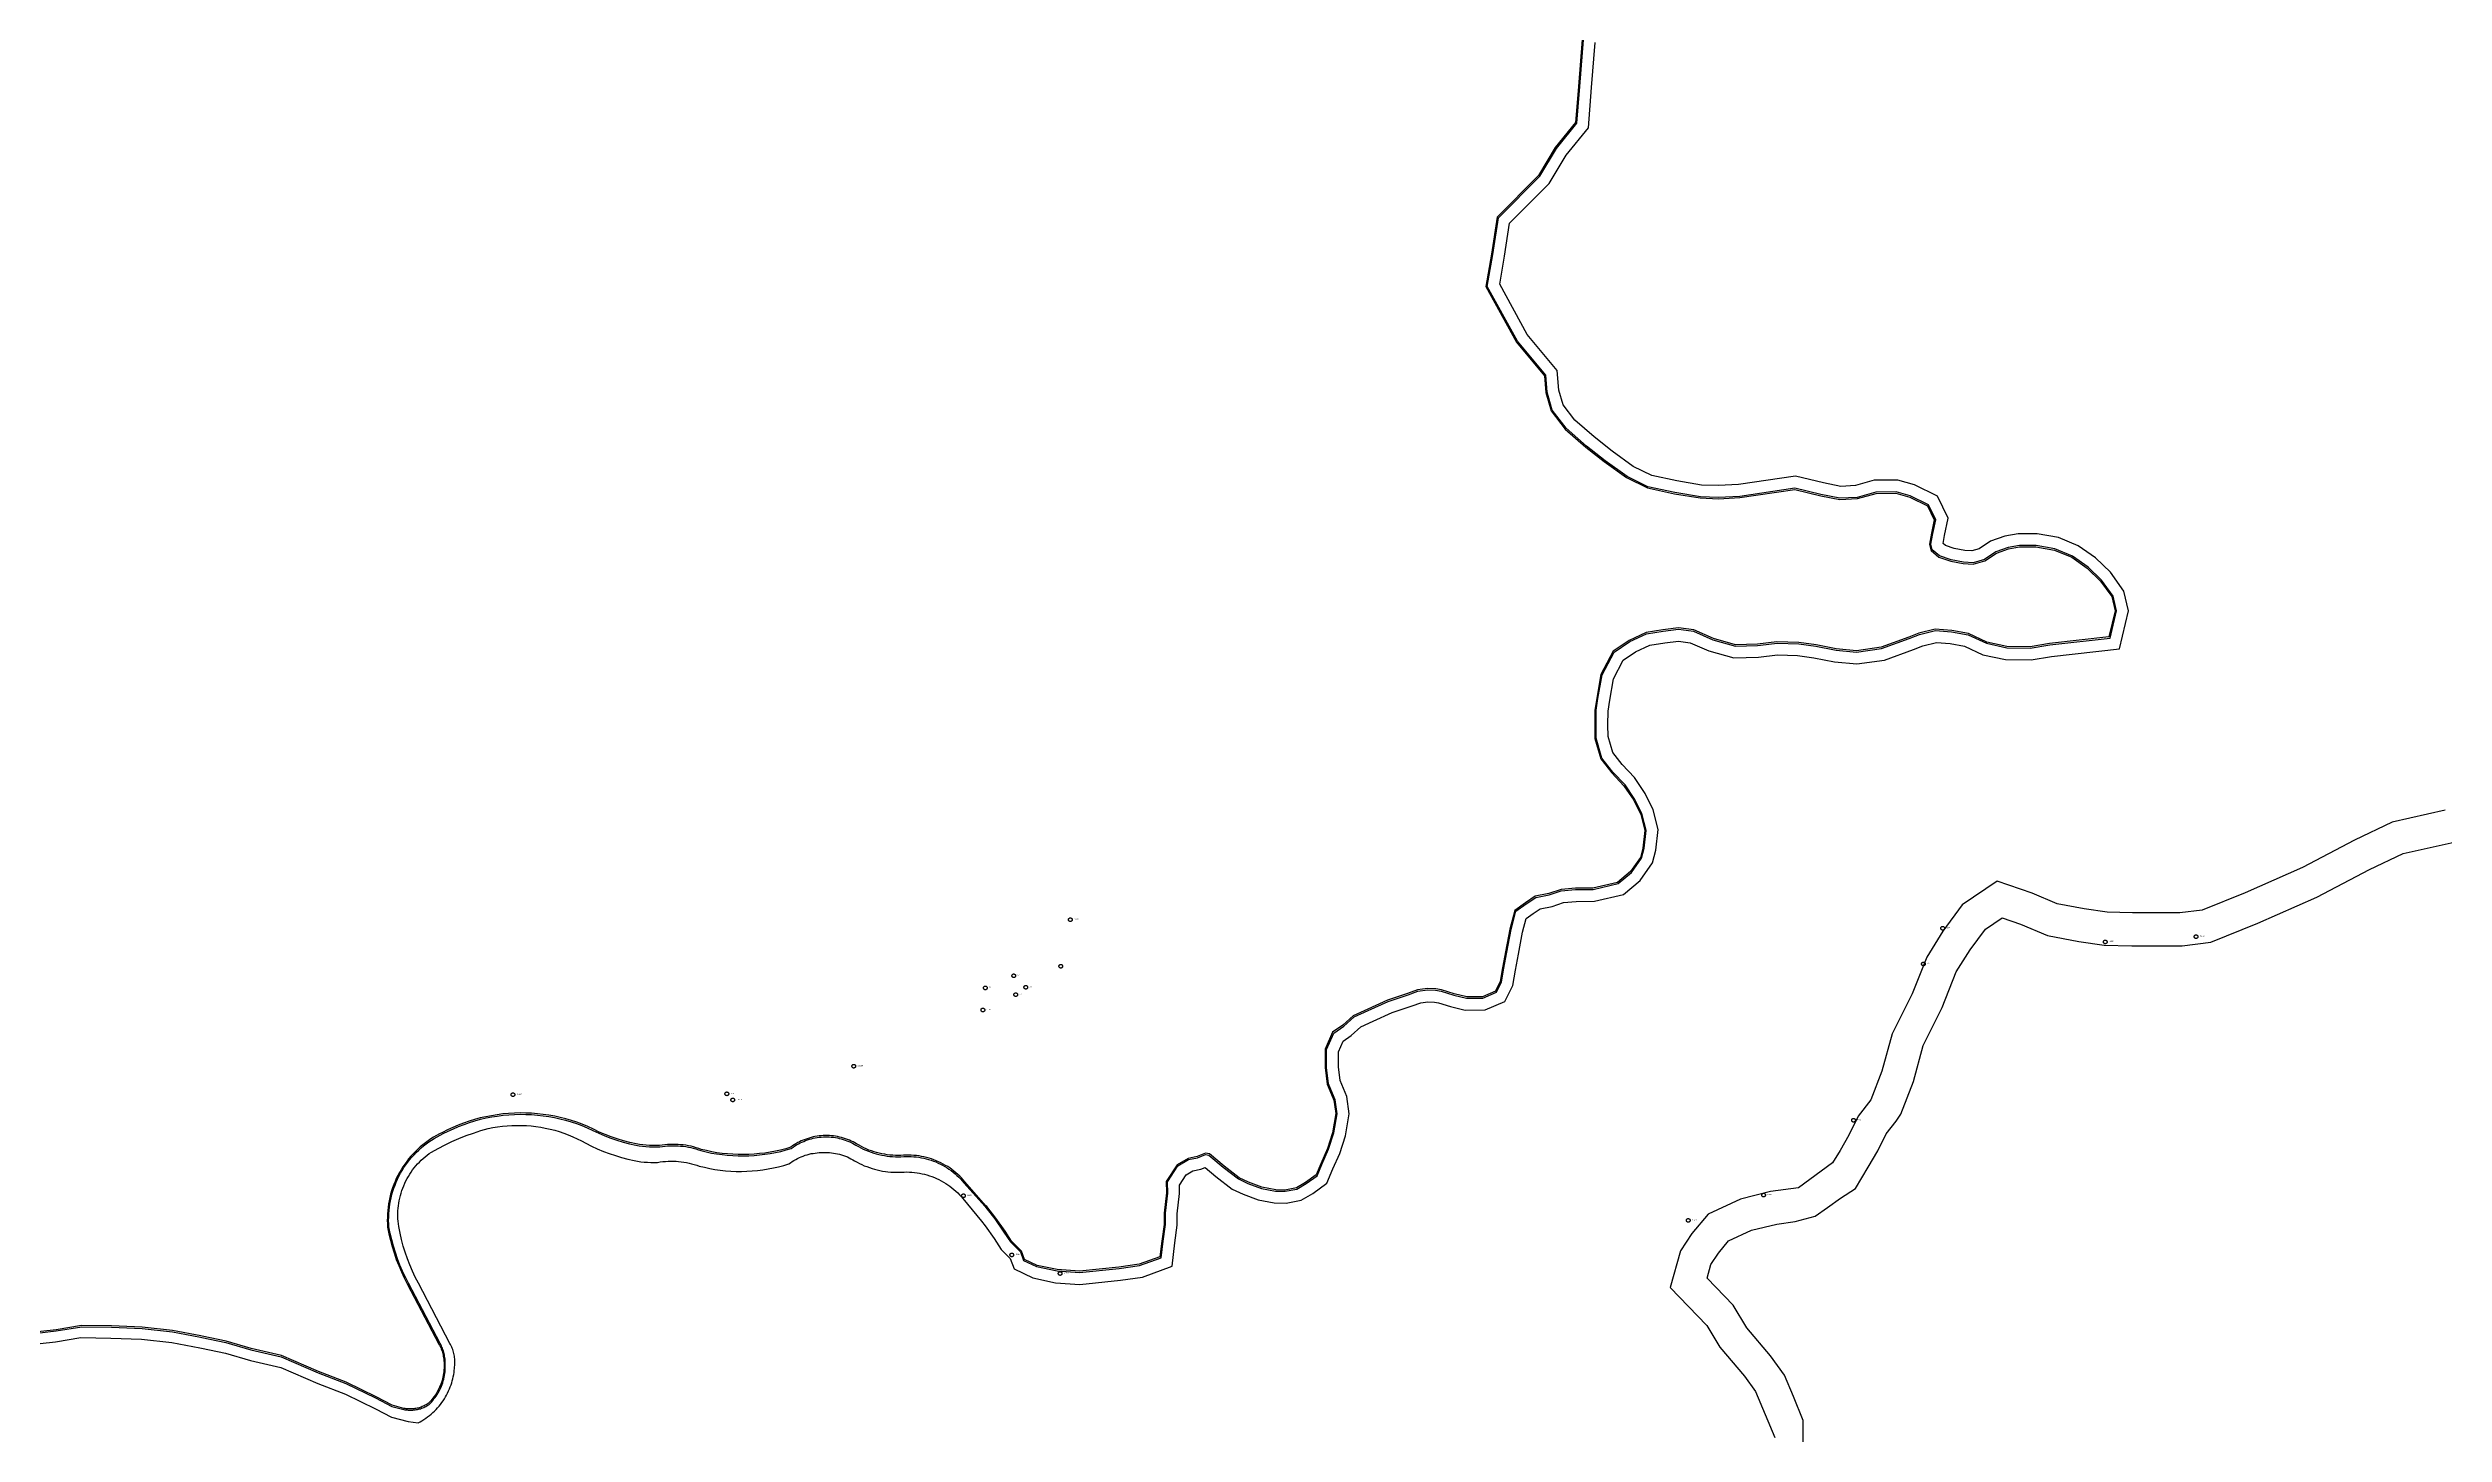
# Model space of a CAD drawing. Header units: millimetres. Extents: x 676447 to 689606, y 7455628 to 7463967.
# Drawn here: x 680904 to 682361, y 7460655 to 7461498 of the extents above; entities that cross this region are included whole.
import ezdxf

# ---------------------------------------------------------------- set-up
doc = ezdxf.new("R2010")
doc.units = ezdxf.units.MM
doc.header["$LTSCALE"] = 0.1
doc.header["$MEASUREMENT"] = 0
doc.linetypes.add('PHANTOM2', pattern=[1.25, 0.625, -0.125, 0.125, -0.125, 0.125, -0.125])
for name, color, linetype in [('Caixas Subterrâneas', 5, 'Continuous'), ('LEGENDAS_INFRAESTRUTURAS', 7, 'Continuous'), ('MUB_MEIOFIO', 7, 'Continuous'), ('MUB_QUADRAS', 7, 'Continuous')]:
    doc.layers.add(name, color=color, linetype=linetype)
doc.styles.get("Standard").update_dxf_attribs({"font": 'arial.ttf'})

# ---------------------------------------------------------------- blocks, each defined once
blk = doc.blocks.new('MHMZ')
at = {"linetype": 'PHANTOM2'}
blk.add_circle((0, 0), 0.0000101, dxfattribs=at)

msp = doc.modelspace()

# ---------------------------------------------------------------- linework, layer by layer
at = {"layer": 'MUB_MEIOFIO', "color": 244, "linetype": 'Continuous'}
msp.add_lwpolyline([(680890.1, 7460715.4), (680908.7, 7460717.5), (680924.2, 7460719.9), (680942.3, 7460719.7), (680960.9, 7460718.9), (680979.3, 7460717), (680996.4, 7460713.6), (680997.2, 7460713.4), (681011.8, 7460710.4), (681027, 7460705.9), (681045.4, 7460701.7), (681067.9, 7460692), (681084.7, 7460685.6), (681102.9, 7460676.7), (681112.7, 7460671.6), (681120, 7460669.7), (681120.7, 7460669.5), (681121.3, 7460669.4), (681122, 7460669.4), (681122.7, 7460669.3), (681123.4, 7460669.3), (681124.1, 7460669.3), (681124.8, 7460669.3), (681125.5, 7460669.3), (681126.2, 7460669.4), (681126.9, 7460669.5), (681127.6, 7460669.6), (681128.3, 7460669.7), (681128.9, 7460669.9), (681129.6, 7460670), (681130.3, 7460670.2), (681130.9, 7460670.5), (681131.6, 7460670.7), (681132.2, 7460671), (681132.9, 7460671.3), (681133.5, 7460671.6), (681134.1, 7460671.9), (681134.7, 7460672.3), (681135.4, 7460672.7), (681136.2, 7460673.5), (681137, 7460674.4), (681137.7, 7460675.2), (681138.4, 7460676.1), (681139.1, 7460677), (681139.8, 7460677.9), (681140.4, 7460678.9), (681141, 7460679.8), (681141.5, 7460680.8), (681142, 7460681.8), (681142.5, 7460682.8), (681142.9, 7460683.9), (681143.3, 7460684.9), (681143.7, 7460686), (681144, 7460687.1), (681144.3, 7460688.2), (681144.6, 7460689.3), (681144.8, 7460690.4), (681145, 7460691.5), (681145.1, 7460692.6), (681145.2, 7460693.7), (681145.3, 7460694.8), (681145.3, 7460696), (681145.3, 7460697.1), (681145.3, 7460698.2), (681145.2, 7460699.3), (681145.1, 7460700.5), (681145, 7460701.3), (681144.8, 7460702.1), (681144.7, 7460702.9), (681144.5, 7460703.7), (681144.3, 7460704.5), (681144.1, 7460705.3), (681143.8, 7460706.1), (681143.5, 7460706.9), (681143.2, 7460707.7), (681142.9, 7460708.4), (681142.5, 7460709.2), (681142.1, 7460709.9), (681122.8, 7460746.5), (681121, 7460750.1), (681119.3, 7460753.8), (681117.7, 7460757.5), (681116.3, 7460761.3), (681115, 7460765.1), (681113.8, 7460769), (681112.7, 7460772.9), (681111.8, 7460776.8), (681111, 7460780.7), (681110.9, 7460782.7), (681110.8, 7460784.7), (681110.9, 7460786.7), (681110.9, 7460788.7), (681111.1, 7460790.7), (681111.3, 7460792.7), (681111.6, 7460794.6), (681111.9, 7460796.6), (681112.3, 7460798.5), (681112.8, 7460800.5), (681113.4, 7460802.4), (681114, 7460804.3), (681114.7, 7460806.2), (681115.4, 7460808), (681116.2, 7460809.8), (681117.1, 7460811.6), (681118.1, 7460813.4), (681119.1, 7460815.1), (681120.1, 7460816.8), (681121.2, 7460818.5), (681122.4, 7460820.1), (681123.6, 7460821.6), (681124.9, 7460823.2), (681126.3, 7460824.6), (681127.6, 7460826.1), (681129.1, 7460827.5), (681130.6, 7460828.8), (681132.1, 7460830.1), (681133.7, 7460831.3), (681135.3, 7460832.5), (681136.9, 7460833.6), (681138.6, 7460834.6), (681140.3, 7460835.6), (681142.1, 7460836.6), (681143.9, 7460837.5), (681147, 7460839), (681150.2, 7460840.5), (681153.4, 7460841.9), (681156.7, 7460843.1), (681160, 7460844.3), (681163.3, 7460845.3), (681166.7, 7460846.2), (681170.1, 7460847), (681173.5, 7460847.7), (681176.9, 7460848.2), (681180.4, 7460848.7), (681183.9, 7460849), (681187.3, 7460849.2), (681190.8, 7460849.3), (681194.3, 7460849.2), (681197.8, 7460849.1), (681201.3, 7460848.8), (681204.7, 7460848.4), (681208.2, 7460847.9), (681211.6, 7460847.3), (681215, 7460846.5), (681218.4, 7460845.7), (681221.8, 7460844.7), (681225.1, 7460843.6), (681228.3, 7460842.4), (681231.6, 7460841.1), (681235, 7460839.4), (681238.6, 7460837.7), (681242.3, 7460836.2), (681246, 7460834.8), (681249.7, 7460833.5), (681253.5, 7460832.3), (681257.3, 7460831.3), (681261.2, 7460830.5), (681263.2, 7460830.1), (681265.3, 7460829.8), (681267.3, 7460829.6), (681269.4, 7460829.5), (681271.5, 7460829.4), (681273.6, 7460829.4), (681275.7, 7460829.4), (681277.3, 7460829.7), (681278.9, 7460829.9), (681280.5, 7460830), (681282, 7460830.1), (681283.6, 7460830.1), (681285.2, 7460830.1), (681286.8, 7460830.1), (681288.4, 7460829.9), (681289.9, 7460829.8), (681291.5, 7460829.6), (681293.1, 7460829.3), (681294.6, 7460829), (681296.1, 7460828.6), (681297.7, 7460828.2), (681299.2, 7460827.7), (681300.7, 7460827.2), (681303.9, 7460826.4), (681307.1, 7460825.7), (681310.3, 7460825.1), (681313.6, 7460824.7), (681316.8, 7460824.3), (681320.1, 7460824.1), (681323.4, 7460823.9), (681326.6, 7460823.9), (681329.9, 7460824), (681333.2, 7460824.2), (681336.4, 7460824.5), (681339.7, 7460824.9), (681342.9, 7460825.4), (681346.1, 7460826), (681349.3, 7460826.7), (681352.5, 7460827.6), (681355.7, 7460828.5), (681356.8, 7460829.3), (681357.9, 7460830), (681358.9, 7460830.6), (681360, 7460831.2), (681361.1, 7460831.8), (681362.2, 7460832.3), (681363.3, 7460832.8), (681364.4, 7460833.3), (681365.6, 7460833.7), (681366.7, 7460834.1), (681367.9, 7460834.4), (681369.1, 7460834.7), (681370.3, 7460834.9), (681371.5, 7460835.1), (681372.7, 7460835.3), (681373.9, 7460835.4), (681375.2, 7460835.5), (681376.4, 7460835.5), (681377.6, 7460835.5), (681378.8, 7460835.5), (681380, 7460835.4), (681381.3, 7460835.3), (681382.5, 7460835.1), (681383.7, 7460834.9), (681384.9, 7460834.6), (681386.1, 7460834.3), (681387.2, 7460834), (681388.4, 7460833.6), (681389.5, 7460833.2), (681390.7, 7460832.7), (681391.8, 7460832.2), (681392.9, 7460831.7), (681394, 7460831.1), (681395, 7460830.5), (681396.5, 7460829.7), (681398, 7460828.9), (681399.5, 7460828.1), (681401, 7460827.4), (681402.6, 7460826.8), (681404.2, 7460826.2), (681405.8, 7460825.7), (681407.4, 7460825.2), (681409, 7460824.8), (681410.7, 7460824.4), (681412.3, 7460824.1), (681414, 7460823.8), (681415.7, 7460823.6), (681417.3, 7460823.5), (681419, 7460823.4), (681420.7, 7460823.4), (681422.4, 7460823.4), (681424.1, 7460823.5), (681425.6, 7460823.5), (681427.1, 7460823.6), (681428.7, 7460823.5), (681430.2, 7460823.4), (681431.7, 7460823.3), (681433.2, 7460823.1), (681434.8, 7460822.8), (681436.3, 7460822.5), (681437.7, 7460822.2), (681439.2, 7460821.8), (681440.7, 7460821.3), (681442.1, 7460820.8), (681443.6, 7460820.3), (681445, 7460819.6), (681446.4, 7460819), (681447.7, 7460818.3), (681449, 7460817.5), (681450.4, 7460816.7), (681451.6, 7460815.9), (681452.9, 7460815), (681454.1, 7460814.1), (681455.3, 7460813.1), (681456.4, 7460812.1), (681457.6, 7460811), (681458.6, 7460809.9), (681459.7, 7460808.8), (681460.7, 7460807.6), (681473.3, 7460793.3), (681474.1, 7460792.6), (681479.5, 7460785.6), (681485, 7460777.6), (681489, 7460771.6), (681495, 7460765.5), (681497, 7460760.4), (681504.9, 7460756.6), (681517.3, 7460754), (681531, 7460753), (681555, 7460755.5), (681567.5, 7460757.2), (681580.6, 7460762), (681581.8, 7460772), (681583.2, 7460782.2), (681583.2, 7460789.1), (681584.6, 7460801.3), (681584.4, 7460808.2), (681590.8, 7460817.9), (681597.2, 7460821.7), (681602.7, 7460822.7), (681607.7, 7460824.8), (681609.6, 7460824.3), (681618.4, 7460817.1), (681627.7, 7460809.9), (681633.3, 7460807.2), (681641.6, 7460804.2), (681650.2, 7460802.5), (681656, 7460802.4), (681663.2, 7460803.8), (681668.9, 7460807.2), (681675.6, 7460811.9), (681678.4, 7460818.8), (681682.5, 7460828.1), (681685.7, 7460837.9), (681687.7, 7460849.6), (681686.5, 7460858), (681682.4, 7460867.8), (681681.2, 7460877.7), (681681.2, 7460888.7), (681685.6, 7460898.6), (681691.7, 7460902.8), (681698, 7460908.5), (681706.6, 7460912.3), (681718.6, 7460917.9), (681730.8, 7460922), (681736.8, 7460924.2), (681742.6, 7460924.9), (681747.5, 7460924.7), (681751, 7460924.1), (681758.6, 7460921.7), (681766.4, 7460919.8), (681776.2, 7460919.9), (681784.5, 7460923.5), (681787.6, 7460929.9), (681789, 7460938.2), (681790.8, 7460947.9), (681790.8, 7460947.9), (681793.4, 7460961.6), (681796.4, 7460972.7), (681802.7, 7460977.3), (681808.4, 7460981.1), (681816.7, 7460982.7), (681823.9, 7460985.1), (681832.6, 7460985.9), (681843.3, 7460986), (681858.5, 7460989.6), (681866.6, 7460996.4), (681872.8, 7461005.1), (681874.3, 7461011.1), (681875.5, 7461021.9), (681873, 7461031.9), (681868.7, 7461040.8), (681862.8, 7461049.6), (681855.4, 7461057.4), (681848.7, 7461065.8), (681845.2, 7461078), (681845.1, 7461086.2), (681845.2, 7461095), (681846.3, 7461102.2), (681848.8, 7461116.6), (681856.2, 7461130.3), (681865.6, 7461136.8), (681875.7, 7461141.4), (681885.9, 7461143.1), (681895.3, 7461144.3), (681904.3, 7461143.1), (681916.2, 7461137.9), (681929.9, 7461134), (681943.3, 7461134.4), (681945.1, 7461134.6), (681955.2, 7461135.9), (681968.4, 7461135.4), (681978.8, 7461133.9), (681991.1, 7461131.6), (682003.6, 7461130.4), (682018.8, 7461132.6), (682035.5, 7461138.6), (682041.8, 7461141), (682051.5, 7461143.5), (682061.3, 7461142.7), (682071.4, 7461140.9), (682082.6, 7461135.7), (682094.9, 7461133), (682109.2, 7461132.8), (682121, 7461134.7), (682157.7, 7461138.9), (682161.6, 7461155.4), (682159.5, 7461164.4), (682152.5, 7461174.2), (682144.3, 7461182.1), (682134.9, 7461188.8), (682124.2, 7461193.1), (682112.7, 7461195.2), (682102.6, 7461195.2), (682095.7, 7461193.9), (682088.3, 7461191.4), (682081.3, 7461186.6), (682074.5, 7461184.6), (682068.5, 7461185), (682061.1, 7461186.4), (682054, 7461188.9), (682049.6, 7461192.6), (682048.8, 7461196.1), (682050, 7461202.5), (682051.7, 7461210.9), (682047.3, 7461219.9), (682036.2, 7461225.4), (682027.6, 7461227.8), (682015.3, 7461227.7), (682004, 7461224.5), (681993.4, 7461223.9), (681981.9, 7461226.3), (681966.1, 7461230), (681932.5, 7461225.1), (681919.5, 7461224.4), (681908.6, 7461224.9), (681893, 7461227.4), (681876.7, 7461230.9), (681864, 7461237.1), (681850.6, 7461246.8), (681839.3, 7461255.6), (681827, 7461266.5), (681818.5, 7461277.5), (681815.4, 7461288.4), (681814.5, 7461298.8), (681797.3, 7461319.4), (681778.9, 7461352.8), (681782.3, 7461372.3), (681785.7, 7461394.6), (681810.9, 7461419.8), (681821, 7461436.7), (681833.5, 7461452.1), (681835.2, 7461474.3), (681837.4, 7461502.8)], dxfattribs=at)
at = {"layer": 'MUB_QUADRAS', "linetype": 'Continuous'}
for points in [[(680889.5, 7460708.8), (680908.2, 7460710.9), (680923.7, 7460713.4), (680941.9, 7460713.1), (680960.5, 7460712.4), (680979, 7460710.5), (680996.1, 7460707.1), (680997, 7460706.9), (681011.6, 7460703.9), (681026.8, 7460699.4), (681045.2, 7460695.2), (681067.8, 7460685.5), (681084.6, 7460679), (681102.8, 7460670.1), (681112.5, 7460665.1), (681122.7, 7460662.3), (681128.7, 7460661.6), (681129.9, 7460662.2), (681131.1, 7460662.9), (681132.2, 7460663.6), (681133.4, 7460664.4), (681134.5, 7460665.2), (681135.6, 7460666), (681136.7, 7460666.9), (681137.7, 7460667.8), (681138.7, 7460668.7), (681139.7, 7460669.7), (681140.6, 7460670.7), (681141.5, 7460671.7), (681142.3, 7460672.8), (681143.2, 7460673.9), (681144, 7460675), (681144.7, 7460676.1), (681145.4, 7460677.3), (681146.1, 7460678.5), (681146.7, 7460679.7), (681147.3, 7460681), (681147.9, 7460682.2), (681148.3, 7460683.4), (681148.8, 7460684.6), (681149.2, 7460685.9), (681149.5, 7460687.1), (681149.9, 7460688.4), (681150.1, 7460689.6), (681150.4, 7460690.9), (681150.6, 7460692.2), (681150.7, 7460693.4), (681150.8, 7460694.7), (681150.9, 7460695.6), (681151, 7460696.4), (681151.1, 7460697.2), (681151.1, 7460698), (681151.1, 7460698.9), (681151.1, 7460699.7), (681151, 7460700.5), (681150.9, 7460701.3), (681150.8, 7460702.1), (681150.7, 7460703), (681150.5, 7460703.8), (681150.3, 7460704.6), (681150.1, 7460705.4), (681149.8, 7460706.2), (681149.5, 7460706.9), (681149.2, 7460707.7), (681148.9, 7460708.5), (681148.5, 7460709.2), (681148.1, 7460709.9), (681128.9, 7460746.5), (681127, 7460750.2), (681125.3, 7460753.9), (681123.7, 7460757.6), (681122.3, 7460761.4), (681120.9, 7460765.3), (681119.7, 7460769.1), (681118.7, 7460773.1), (681117.8, 7460777), (681117, 7460781), (681116.8, 7460782.6), (681116.6, 7460784.2), (681116.5, 7460785.7), (681116.4, 7460787.3), (681116.4, 7460788.9), (681116.5, 7460790.5), (681116.6, 7460792.1), (681116.8, 7460793.6), (681117, 7460795.2), (681117.3, 7460796.7), (681117.6, 7460798.3), (681118, 7460799.8), (681118.4, 7460801.3), (681118.9, 7460802.9), (681119.4, 7460804.3), (681120, 7460805.8), (681120.6, 7460807.3), (681121.3, 7460808.7), (681122, 7460810.1), (681122.8, 7460811.4), (681123.7, 7460812.8), (681124.5, 7460814.1), (681125.4, 7460815.4), (681126.4, 7460816.7), (681127.4, 7460817.9), (681128.4, 7460819.1), (681129.5, 7460820.2), (681130.7, 7460821.3), (681131.8, 7460822.4), (681133, 7460823.4), (681134.2, 7460824.4), (681135.5, 7460825.4), (681136.8, 7460826.3), (681140.9, 7460828.5), (681145.1, 7460830.7), (681149.3, 7460832.7), (681153.6, 7460834.5), (681158, 7460836.3), (681162.4, 7460837.8), (681166.8, 7460839.3), (681171.3, 7460840.6), (681174.2, 7460841.2), (681177.1, 7460841.6), (681180, 7460842), (681182.9, 7460842.3), (681185.8, 7460842.5), (681188.7, 7460842.5), (681191.7, 7460842.5), (681194.6, 7460842.4), (681197.5, 7460842.2), (681200.4, 7460841.8), (681203.3, 7460841.4), (681206.1, 7460840.9), (681209, 7460840.2), (681211.8, 7460839.5), (681214.6, 7460838.7), (681217.4, 7460837.7), (681220.1, 7460836.7), (681222.8, 7460835.6), (681225.5, 7460834.4), (681228.1, 7460833.1), (681230.7, 7460831.7), (681234.2, 7460829.9), (681237.7, 7460828.2), (681241.4, 7460826.7), (681245, 7460825.3), (681248.7, 7460824.1), (681252.5, 7460822.9), (681256.3, 7460821.9), (681260.1, 7460821.1), (681262.1, 7460820.7), (681264.2, 7460820.4), (681266.2, 7460820.2), (681268.3, 7460820.1), (681270.3, 7460820), (681272.4, 7460820), (681274.4, 7460820), (681276, 7460820.3), (681277.6, 7460820.5), (681279.2, 7460820.6), (681280.8, 7460820.7), (681282.4, 7460820.7), (681284, 7460820.7), (681285.6, 7460820.7), (681287.2, 7460820.6), (681288.8, 7460820.4), (681290.4, 7460820.2), (681292, 7460819.9), (681293.6, 7460819.6), (681295.1, 7460819.2), (681296.7, 7460818.8), (681298.2, 7460818.3), (681299.7, 7460817.7), (681302.9, 7460817), (681306.1, 7460816.3), (681309.3, 7460815.7), (681312.5, 7460815.3), (681315.7, 7460814.9), (681318.9, 7460814.7), (681322.2, 7460814.5), (681325.4, 7460814.5), (681328.7, 7460814.6), (681331.9, 7460814.8), (681335.1, 7460815.1), (681338.4, 7460815.5), (681341.6, 7460816), (681344.8, 7460816.6), (681347.9, 7460817.3), (681351.1, 7460818.1), (681354.2, 7460819.1), (681355.2, 7460819.8), (681356.2, 7460820.5), (681357.3, 7460821.1), (681358.4, 7460821.8), (681359.5, 7460822.3), (681360.6, 7460822.9), (681361.8, 7460823.4), (681362.9, 7460823.8), (681364.1, 7460824.3), (681365.3, 7460824.6), (681366.5, 7460825), (681367.7, 7460825.3), (681368.9, 7460825.5), (681370.2, 7460825.7), (681371.4, 7460825.9), (681372.7, 7460826), (681373.9, 7460826.1), (681375.2, 7460826.1), (681376.4, 7460826.1), (681377.7, 7460826.1), (681378.9, 7460826), (681380.2, 7460825.9), (681381.4, 7460825.7), (681382.6, 7460825.5), (681383.8, 7460825.2), (681385.1, 7460824.9), (681386.3, 7460824.6), (681387.4, 7460824.2), (681388.6, 7460823.7), (681389.8, 7460823.3), (681390.9, 7460822.8), (681392, 7460822.2), (681393.2, 7460821.6), (681394.2, 7460821), (681395.7, 7460820.2), (681397.1, 7460819.4), (681398.6, 7460818.7), (681400.1, 7460818), (681401.7, 7460817.4), (681403.2, 7460816.8), (681404.8, 7460816.3), (681406.4, 7460815.8), (681408, 7460815.4), (681409.6, 7460815), (681411.2, 7460814.7), (681412.9, 7460814.4), (681414.5, 7460814.2), (681416.2, 7460814.1), (681417.8, 7460814), (681419.5, 7460814), (681421.2, 7460814), (681422.8, 7460814.1), (681424.4, 7460814.1), (681425.9, 7460814.2), (681427.5, 7460814.1), (681429.1, 7460814), (681430.6, 7460813.9), (681432.2, 7460813.7), (681433.7, 7460813.4), (681435.2, 7460813.1), (681436.7, 7460812.8), (681438.2, 7460812.4), (681439.7, 7460811.9), (681441.2, 7460811.4), (681442.7, 7460810.8), (681444.1, 7460810.2), (681445.5, 7460809.5), (681446.9, 7460808.8), (681448.2, 7460808), (681449.6, 7460807.2), (681450.9, 7460806.4), (681452.2, 7460805.5), (681453.4, 7460804.5), (681454.6, 7460803.5), (681455.8, 7460802.5), (681456.9, 7460801.4), (681458, 7460800.3), (681459.1, 7460799.2), (681460.1, 7460798), (681471.4, 7460784.3), (681473.7, 7460781.4), (681479, 7460773.6), (681483.4, 7460767.1), (681488.8, 7460761.5), (681491.3, 7460755.2), (681502.5, 7460749.7), (681516.3, 7460746.8), (681531.2, 7460745.8), (681555.9, 7460748.4), (681569.2, 7460750.1), (681587.3, 7460756.8), (681589, 7460771), (681590.4, 7460781.8), (681590.4, 7460788.7), (681591.8, 7460801), (681591.7, 7460806.1), (681595.9, 7460812.5), (681599.8, 7460814.8), (681604.8, 7460815.8), (681607.4, 7460816.8), (681613.9, 7460811.4), (681623.9, 7460803.7), (681630.6, 7460800.6), (681639.7, 7460797.2), (681649.4, 7460795.3), (681656.6, 7460795.2), (681665.8, 7460797), (681672.8, 7460801.1), (681681.4, 7460807.3), (681685, 7460816), (681689.3, 7460825.5), (681692.7, 7460836.1), (681695, 7460849.6), (681693.5, 7460860), (681689.4, 7460869.7), (681688.4, 7460878.1), (681688.4, 7460887.2), (681691.3, 7460893.8), (681696.2, 7460897.2), (681702, 7460902.4), (681709.6, 7460905.8), (681721.2, 7460911.2), (681733.2, 7460915.2), (681738.5, 7460917.1), (681742.9, 7460917.7), (681746.8, 7460917.5), (681749.3, 7460917.1), (681756.6, 7460914.8), (681765.5, 7460912.6), (681777.7, 7460912.7), (681789.7, 7460917.9), (681794.6, 7460927.6), (681796.1, 7460937), (681797.9, 7460946.6), (681797.9, 7460946.6), (681800.4, 7460960), (681802.7, 7460968.4), (681806.8, 7460971.4), (681811.2, 7460974.3), (681818.5, 7460975.7), (681825.4, 7460978), (681833, 7460978.7), (681844.2, 7460978.8), (681861.8, 7460983), (681872, 7460991.5), (681879.5, 7461002.1), (681881.4, 7461009.8), (681882.9, 7461022.4), (681879.8, 7461034.4), (681875, 7461044.4), (681868.4, 7461054.1), (681860.9, 7461062.1), (681855.3, 7461069.2), (681852.4, 7461079.1), (681852.3, 7461086.2), (681852.4, 7461094.4), (681853.4, 7461101.1), (681855.7, 7461114.2), (681861.7, 7461125.4), (681869.2, 7461130.6), (681877.8, 7461134.5), (681887, 7461136), (681895.3, 7461137), (681902.4, 7461136.1), (681913.7, 7461131.1), (681929, 7461126.8), (681943.9, 7461127.2), (681955.5, 7461128.7), (681967.7, 7461128.2), (681977.6, 7461126.8), (681990.1, 7461124.5), (682003.8, 7461123.2), (682020.6, 7461125.5), (682038.1, 7461131.9), (682043.9, 7461134.2), (682052.1, 7461136.2), (682060.4, 7461135.6), (682069.2, 7461134), (682080.3, 7461128.8), (682094.1, 7461125.9), (682109.7, 7461125.6), (682122, 7461127.6), (682163.5, 7461132.4), (682169, 7461155.4), (682166.1, 7461167.4), (682158, 7461178.9), (682148.9, 7461187.7), (682138.4, 7461195.1), (682126.3, 7461200.1), (682113.3, 7461202.4), (682101.9, 7461202.4), (682093.8, 7461200.9), (682085.1, 7461197.9), (682078.2, 7461193.2), (682073.7, 7461191.9), (682069.4, 7461192.2), (682063, 7461193.4), (682057.6, 7461195.3), (682056.2, 7461196.5), (682057, 7461201.2), (682059.2, 7461211.8), (682052.8, 7461225.2), (682038.8, 7461232.1), (682028.6, 7461235), (682014.3, 7461234.9), (682002.8, 7461231.6), (681993.9, 7461231.1), (681983.5, 7461233.3), (681966.4, 7461237.3), (681931.7, 7461232.3), (681919.5, 7461231.6), (681909.3, 7461232), (681894.3, 7461234.5), (681879.1, 7461237.8), (681867.7, 7461243.3), (681854.9, 7461252.6), (681843.9, 7461261.2), (681832.3, 7461271.5), (681825.1, 7461280.8), (681822.5, 7461289.7), (681821.4, 7461301.6), (681803.3, 7461323.5), (681786.5, 7461354.1), (681789.4, 7461371.1), (681792.4, 7461391.2), (681816.6, 7461415.3), (681826.9, 7461432.6), (681840.5, 7461449.3), (681842.4, 7461473.7), (681844.5, 7461501.1)], [(681836.6, 7461503), (681834.4, 7461474.3), (681832.7, 7461452.4), (681820.3, 7461437.2), (681810.2, 7461420.3), (681784.9, 7461395), (681781.5, 7461372.4), (681778.1, 7461352.7), (681796.7, 7461318.9), (681813.7, 7461298.4), (681814.6, 7461288.2), (681817.8, 7461277.1), (681826.4, 7461266), (681838.8, 7461255), (681850.1, 7461246.2), (681863.6, 7461236.5), (681876.4, 7461230.2), (681892.9, 7461226.6), (681908.5, 7461224.1), (681919.5, 7461223.6), (681932.5, 7461224.3), (681966.1, 7461229.2), (681981.8, 7461225.5), (681993.3, 7461223.1), (682004.1, 7461223.7), (682015.5, 7461226.9), (682027.5, 7461227), (682035.9, 7461224.6), (682046.7, 7461219.3), (682050.8, 7461210.8), (682049.2, 7461202.7), (682048, 7461196), (682048.9, 7461192.2), (682053.6, 7461188.2), (682060.9, 7461185.7), (682068.4, 7461184.2), (682074.5, 7461183.8), (682081.6, 7461185.8), (682088.7, 7461190.6), (682095.9, 7461193.1), (682102.6, 7461194.4), (682112.6, 7461194.4), (682124, 7461192.3), (682134.5, 7461188.1), (682143.8, 7461181.5), (682151.9, 7461173.6), (682158.7, 7461164.1), (682160.8, 7461155.4), (682157, 7461139.7), (682120.9, 7461135.5), (682109.1, 7461133.6), (682095, 7461133.8), (682082.8, 7461136.5), (682071.7, 7461141.6), (682061.5, 7461143.5), (682051.4, 7461144.3), (682041.5, 7461141.8), (682035.3, 7461139.4), (682018.6, 7461133.3), (682003.6, 7461131.2), (681991.2, 7461132.4), (681978.9, 7461134.7), (681968.4, 7461136.2), (681955.1, 7461136.7), (681943.3, 7461135.2), (681930, 7461134.8), (681916.5, 7461138.6), (681904.6, 7461143.9), (681895.3, 7461145.1), (681885.8, 7461143.9), (681875.5, 7461142.2), (681865.2, 7461137.5), (681855.6, 7461130.9), (681848, 7461116.8), (681845.5, 7461102.4), (681844.4, 7461095.1), (681844.3, 7461086.2), (681844.4, 7461077.9), (681848, 7461065.5), (681854.8, 7461056.9), (681862.1, 7461049.1), (681868, 7461040.4), (681872.3, 7461031.6), (681874.7, 7461021.8), (681873.5, 7461011.2), (681872.1, 7461005.5), (681866, 7460996.9), (681858.1, 7460990.3), (681843.2, 7460986.8), (681832.6, 7460986.7), (681823.8, 7460985.9), (681816.5, 7460983.5), (681808.1, 7460981.9), (681802.2, 7460977.9), (681795.7, 7460973.2), (681792.6, 7460961.8), (681790, 7460948), (681788.2, 7460938.4), (681786.9, 7460930.1), (681783.9, 7460924.1), (681776.1, 7460920.7), (681766.5, 7460920.6), (681758.8, 7460922.5), (681751.1, 7460924.9), (681747.6, 7460925.5), (681742.6, 7460925.7), (681736.6, 7460924.9), (681730.5, 7460922.7), (681718.3, 7460918.7), (681706.3, 7460913.1), (681697.5, 7460909.2), (681691.2, 7460903.4), (681684.9, 7460899.1), (681680.4, 7460888.9), (681680.4, 7460877.7), (681681.6, 7460867.6), (681685.7, 7460857.8), (681686.9, 7460849.7), (681684.9, 7460838), (681681.8, 7460828.4), (681677.7, 7460819.2), (681674.9, 7460812.4), (681668.5, 7460807.8), (681662.9, 7460804.6), (681655.9, 7460803.2), (681650.3, 7460803.3), (681641.8, 7460805), (681633.7, 7460808), (681628.1, 7460810.6), (681618.9, 7460817.7), (681610, 7460825.1), (681607.6, 7460825.6), (681602.5, 7460823.5), (681597, 7460822.4), (681590.3, 7460818.5), (681583.6, 7460808.4), (681583.8, 7460801.4), (681582.4, 7460789.2), (681582.4, 7460782.3), (681581, 7460772.1), (681579.9, 7460762.6), (681567.3, 7460758), (681554.9, 7460756.3), (681531, 7460753.8), (681517.4, 7460754.8), (681505.2, 7460757.3), (681497.6, 7460761), (681495.6, 7460766), (681489.6, 7460772.1), (681485.7, 7460778.1), (681480.1, 7460786.1), (681474.7, 7460793.1), (681473.9, 7460793.8), (681461.3, 7460808.2), (681460.3, 7460809.4), (681459.2, 7460810.5), (681458.1, 7460811.6), (681457, 7460812.7), (681455.8, 7460813.7), (681454.6, 7460814.7), (681453.4, 7460815.7), (681452.1, 7460816.6), (681450.8, 7460817.4), (681449.5, 7460818.2), (681448.1, 7460819), (681446.7, 7460819.7), (681445.3, 7460820.4), (681443.9, 7460821), (681442.4, 7460821.6), (681440.9, 7460822.1), (681439.5, 7460822.5), (681437.9, 7460823), (681436.4, 7460823.3), (681434.9, 7460823.6), (681433.4, 7460823.9), (681431.8, 7460824.1), (681430.3, 7460824.2), (681428.7, 7460824.3), (681427.1, 7460824.4), (681425.6, 7460824.3), (681424, 7460824.3), (681422.4, 7460824.2), (681420.7, 7460824.2), (681419, 7460824.2), (681417.4, 7460824.3), (681415.7, 7460824.4), (681414.1, 7460824.6), (681412.5, 7460824.9), (681410.8, 7460825.2), (681409.2, 7460825.6), (681407.6, 7460826), (681406, 7460826.4), (681404.4, 7460827), (681402.9, 7460827.5), (681401.3, 7460828.2), (681399.8, 7460828.9), (681398.3, 7460829.6), (681396.9, 7460830.4), (681395.4, 7460831.2), (681394.4, 7460831.8), (681393.3, 7460832.4), (681392.1, 7460833), (681391, 7460833.5), (681389.8, 7460833.9), (681388.7, 7460834.4), (681387.5, 7460834.7), (681386.3, 7460835.1), (681385, 7460835.4), (681383.8, 7460835.7), (681382.6, 7460835.9), (681381.4, 7460836.1), (681380.1, 7460836.2), (681378.9, 7460836.3), (681377.6, 7460836.3), (681376.4, 7460836.3), (681375.1, 7460836.3), (681373.9, 7460836.2), (681372.6, 7460836.1), (681371.4, 7460835.9), (681370.1, 7460835.7), (681368.9, 7460835.5), (681367.7, 7460835.2), (681366.5, 7460834.8), (681365.3, 7460834.4), (681364.1, 7460834), (681363, 7460833.6), (681361.8, 7460833.1), (681360.7, 7460832.5), (681359.6, 7460832), (681358.5, 7460831.3), (681357.4, 7460830.7), (681356.4, 7460830), (681355.4, 7460829.3), (681352.3, 7460828.3), (681349.1, 7460827.5), (681346, 7460826.8), (681342.8, 7460826.2), (681339.6, 7460825.7), (681336.3, 7460825.3), (681333.1, 7460825), (681329.9, 7460824.8), (681326.6, 7460824.7), (681323.4, 7460824.7), (681320.1, 7460824.9), (681316.9, 7460825.1), (681313.7, 7460825.5), (681310.5, 7460825.9), (681307.3, 7460826.5), (681304.1, 7460827.2), (681300.9, 7460827.9), (681299.4, 7460828.5), (681297.9, 7460828.9), (681296.3, 7460829.4), (681294.8, 7460829.8), (681293.2, 7460830.1), (681291.6, 7460830.4), (681290, 7460830.6), (681288.4, 7460830.7), (681286.8, 7460830.9), (681285.2, 7460830.9), (681283.6, 7460830.9), (681282, 7460830.9), (681280.4, 7460830.8), (681278.8, 7460830.6), (681277.2, 7460830.4), (681275.6, 7460830.2), (681273.6, 7460830.2), (681271.5, 7460830.2), (681269.5, 7460830.3), (681267.4, 7460830.4), (681265.4, 7460830.6), (681263.3, 7460830.9), (681261.3, 7460831.2), (681257.5, 7460832.1), (681253.7, 7460833.1), (681249.9, 7460834.3), (681246.2, 7460835.5), (681242.6, 7460836.9), (681238.9, 7460838.4), (681235.4, 7460840.1), (681231.9, 7460841.9), (681228.6, 7460843.2), (681225.3, 7460844.4), (681222, 7460845.5), (681218.6, 7460846.5), (681215.2, 7460847.3), (681211.8, 7460848.1), (681208.3, 7460848.7), (681204.8, 7460849.2), (681201.4, 7460849.6), (681197.8, 7460849.9), (681194.3, 7460850), (681190.8, 7460850.1), (681187.3, 7460850), (681183.8, 7460849.8), (681180.3, 7460849.5), (681176.8, 7460849), (681173.3, 7460848.4), (681169.9, 7460847.8), (681166.5, 7460847), (681163.1, 7460846), (681159.7, 7460845), (681156.4, 7460843.9), (681153.1, 7460842.6), (681149.9, 7460841.2), (681146.7, 7460839.8), (681143.6, 7460838.2), (681141.7, 7460837.3), (681140, 7460836.3), (681138.2, 7460835.3), (681136.5, 7460834.3), (681134.8, 7460833.1), (681133.2, 7460831.9), (681131.6, 7460830.7), (681130, 7460829.4), (681128.5, 7460828), (681127.1, 7460826.6), (681125.7, 7460825.2), (681124.3, 7460823.7), (681123, 7460822.1), (681121.8, 7460820.5), (681120.6, 7460818.9), (681119.4, 7460817.2), (681118.4, 7460815.5), (681117.4, 7460813.8), (681116.4, 7460812), (681115.5, 7460810.2), (681114.7, 7460808.3), (681113.9, 7460806.5), (681113.2, 7460804.6), (681112.6, 7460802.6), (681112, 7460800.7), (681111.5, 7460798.7), (681111.1, 7460796.7), (681110.8, 7460794.8), (681110.5, 7460792.8), (681110.3, 7460790.7), (681110.1, 7460788.7), (681110.1, 7460786.7), (681110, 7460784.7), (681110.1, 7460782.7), (681110.2, 7460780.6), (681111, 7460776.6), (681112, 7460772.7), (681113, 7460768.8), (681114.2, 7460764.9), (681115.5, 7460761), (681117, 7460757.2), (681118.6, 7460753.5), (681120.3, 7460749.8), (681122.1, 7460746.1), (681141.4, 7460709.5), (681141.8, 7460708.8), (681142.1, 7460708.1), (681142.5, 7460707.4), (681142.8, 7460706.6), (681143, 7460705.9), (681143.3, 7460705.1), (681143.5, 7460704.3), (681143.7, 7460703.5), (681143.9, 7460702.8), (681144, 7460702), (681144.2, 7460701.2), (681144.3, 7460700.4), (681144.4, 7460699.3), (681144.5, 7460698.2), (681144.5, 7460697.1), (681144.5, 7460696), (681144.5, 7460694.9), (681144.4, 7460693.8), (681144.3, 7460692.7), (681144.2, 7460691.6), (681144, 7460690.5), (681143.8, 7460689.4), (681143.6, 7460688.4), (681143.3, 7460687.3), (681143, 7460686.2), (681142.6, 7460685.2), (681142.2, 7460684.2), (681141.8, 7460683.2), (681141.3, 7460682.2), (681140.8, 7460681.2), (681140.3, 7460680.2), (681139.7, 7460679.3), (681139.1, 7460678.4), (681138.5, 7460677.5), (681137.8, 7460676.6), (681137.1, 7460675.7), (681136.4, 7460674.9), (681135.6, 7460674.1), (681134.9, 7460673.3), (681134.3, 7460672.9), (681133.7, 7460672.6), (681133.1, 7460672.3), (681132.5, 7460672), (681131.9, 7460671.7), (681131.3, 7460671.5), (681130.7, 7460671.2), (681130, 7460671), (681129.4, 7460670.8), (681128.8, 7460670.6), (681128.1, 7460670.5), (681127.4, 7460670.4), (681126.8, 7460670.3), (681126.1, 7460670.2), (681125.5, 7460670.1), (681124.8, 7460670.1), (681124.1, 7460670.1), (681123.5, 7460670.1), (681122.8, 7460670.1), (681122.1, 7460670.2), (681121.4, 7460670.2), (681120.8, 7460670.3), (681120.1, 7460670.4), (681113, 7460672.4), (681103.3, 7460677.4), (681085, 7460686.3), (681068.2, 7460692.8), (681045.6, 7460702.5), (681027.2, 7460706.7), (681012, 7460711.2), (680997.4, 7460714.2), (680996.6, 7460714.4), (680979.4, 7460717.8), (680961, 7460719.7), (680942.3, 7460720.5), (680924.1, 7460720.7), (680908.6, 7460718.2), (680890, 7460716.2)], [(682361.6, 7461034.2), (682329.3, 7461026.9), (682306.4, 7461016), (682274.7, 7460999.4), (682239.8, 7460983.9), (682213.8, 7460973.5), (682200.2, 7460971.7), (682171.3, 7460971.7), (682155.9, 7460972.2), (682142, 7460974.2), (682125.5, 7460977.3), (682110.4, 7460983.7), (682089, 7460991), (682067.8, 7460976.6), (682056, 7460960.6), (682046.3, 7460944.9), (682037.3, 7460922.5), (682025.2, 7460898.2), (682019, 7460875.5), (682012.3, 7460858), (682004.5, 7460848.1), (681998.8, 7460836.5), (681993.5, 7460827.3), (681988.9, 7460819.7), (681968.3, 7460804.5), (681951.3, 7460802.3), (681933, 7460797.7), (681913.2, 7460788.6), (681903.3, 7460776.7), (681896.4, 7460766.1), (681890.2, 7460743.8), (681912.5, 7460720.8), (681920.4, 7460707.7), (681935.4, 7460690), (681942.1, 7460680.7), (681953.8, 7460652.6)], [(681971.1, 7460648), (681971, 7460663.1), (681965.2, 7460677.5), (681959.7, 7460690.6), (681951.2, 7460702.3), (681936.8, 7460719.4), (681928.5, 7460733.1), (681912.6, 7460749.5), (681914.9, 7460757.8), (681919.5, 7460764.8), (681925.7, 7460772.2), (681939.7, 7460778.7), (681955, 7460782.5), (681966.3, 7460784), (681978.4, 7460787.3), (681985.9, 7460792.6), (681993.7, 7460798.3), (682002.9, 7460804.2), (682010.7, 7460817), (682016.5, 7460827), (682021.6, 7460837.4), (682027.6, 7460845), (682030.4, 7460849.3), (682038.1, 7460869.2), (682044, 7460891), (682055.6, 7460914.3), (682064.2, 7460935.8), (682072.6, 7460949.3), (682081.9, 7460961.9), (682092, 7460968.8), (682103.3, 7460964.9), (682119.6, 7460958), (682138.7, 7460954.4), (682154.1, 7460952.1), (682171, 7460951.7), (682201.5, 7460951.7), (682218.9, 7460953.9), (682247.6, 7460965.4), (682283.5, 7460981.4), (682315.4, 7460998.1), (682335.9, 7461007.9), (682366.9, 7461014.8)]]:
    msp.add_lwpolyline(points, dxfattribs=at)

# ---------------------------------------------------------------- block references
at = {"layer": 'Caixas Subterrâneas', "color": 40}
for p, xscale, yscale, zscale, rotation in [((681525.4, 7460967.6), 111319.4907932735, 111319.4907932735, 111319.4907932735, 359.3094821764994), ((682055.9, 7460962.4), 111319.4907932736, 111319.4907932736, 111319.4907932736, 359.3074637906151), ((682154.8, 7460954.1), 111319.4907932736, 111319.4907932736, 111319.4907932736, 359.3070852683454), ((682210, 7460957.3), 111319.4907932736, 111319.4907932736, 111319.4907932736, 359.3068764328722), ((681491, 7460933.5), 111319.4907932735, 111319.4907932735, 111319.4907932735, 359.3096025567862), ((681519.6, 7460939.3), 111319.4907932736, 111319.4907932736, 111319.4907932736, 359.3094955071763), ((682044.2, 7460940.7), 111319.4907932736, 111319.4907932736, 111319.4907932736, 359.3075017533375), ((681473.7, 7460926.1), 111319.4907932736, 111319.4907932736, 111319.4907932736, 359.30966603227), ((681492.2, 7460922), 111319.4907932736, 111319.4907932736, 111319.4907932736, 359.3095945352593), ((681498.3, 7460926.5), 111319.4907932735, 111319.4907932735, 111319.4907932735, 359.3095728710992), ((681472.2, 7460912.7), 111319.4907932736, 111319.4907932736, 111319.4907932736, 359.3096677018472), ((681393.7, 7460878.5), 111319.4907932735, 111319.4907932735, 111319.4907932735, 359.3099560002983), ((681186.4, 7460861.2), 111319.4907932736, 111319.4907932736, 111319.4907932736, 359.3107387521733), ((681316.5, 7460861.7), 111319.4907932736, 111319.4907932736, 111319.4907932736, 359.3102442640934), ((681320.1, 7460858), 111319.4907932736, 111319.4907932736, 111319.4907932736, 359.3102293486519), ((682001.7, 7460845.6), 111319.4907932735, 111319.4907932735, 111319.4907932735, 359.3076343171865), ((681460.4, 7460799.7), 111319.4907932736, 111319.4907932736, 111319.4907932736, 359.3096783346912), ((681947, 7460800.1), 111319.4907932736, 111319.4907932736, 111319.4907932736, 359.307828672125), ((681901.2, 7460784.7), 111319.4907932736, 111319.4907932736, 111319.4907932736, 359.3079978881983), ((681489.8, 7460763.7), 111319.4907932735, 111319.4907932735, 111319.4907932735, 359.3095559147081), ((681519.2, 7460752.4), 111319.4907932736, 111319.4907932736, 111319.4907932736, 359.3094404514517)]:
    msp.add_blockref('MHMZ', p, dxfattribs=dict(at, xscale=xscale, yscale=yscale, zscale=zscale, rotation=rotation))

# ---------------------------------------------------------------- texts
at = {"layer": 'LEGENDAS_INFRAESTRUTURAS', "color": 5}
for s, rotation, p in [('266620', 359.3095, (681527.7, 7460967.6)), ('1049', 359.3075, (682058.2, 7460962.4)), ('41350', 359.3071, (682157.1, 7460954.1)), ('41340', 359.3069, (682212.3, 7460957.3)), ('67', 359.3096, (681493.3, 7460933.5)), ('71', 359.3095, (681521.9, 7460939.2)), ('1041', 359.3075, (682046.5, 7460940.7)), ('70', 359.3097, (681476, 7460926.1)), ('69', 359.3096, (681494.5, 7460922)), ('68', 359.3096, (681500.6, 7460926.5)), ('42260', 359.3097, (681474.5, 7460912.7)), ('152520', 359.3099, (681396, 7460878.5)), ('152480', 359.3107, (681188.7, 7460861.1)), ('1035', 359.3102, (681318.8, 7460861.6)), ('152510', 359.3102, (681322.4, 7460857.9)), ('1038', 359.3076, (682004, 7460845.5)), ('41400', 359.3078, (681949.3, 7460800.1)), ('42250', 359.3097, (681462.7, 7460799.6)), ('41410', 359.308, (681903.6, 7460784.7)), ('42240', 359.3095, (681492.1, 7460763.7)), ('42230', 359.3094, (681521.5, 7460752.3))]:
    msp.add_text(s, height=0.7, rotation=rotation, dxfattribs=at).set_placement(p)

doc.saveas('drawing.dxf')
